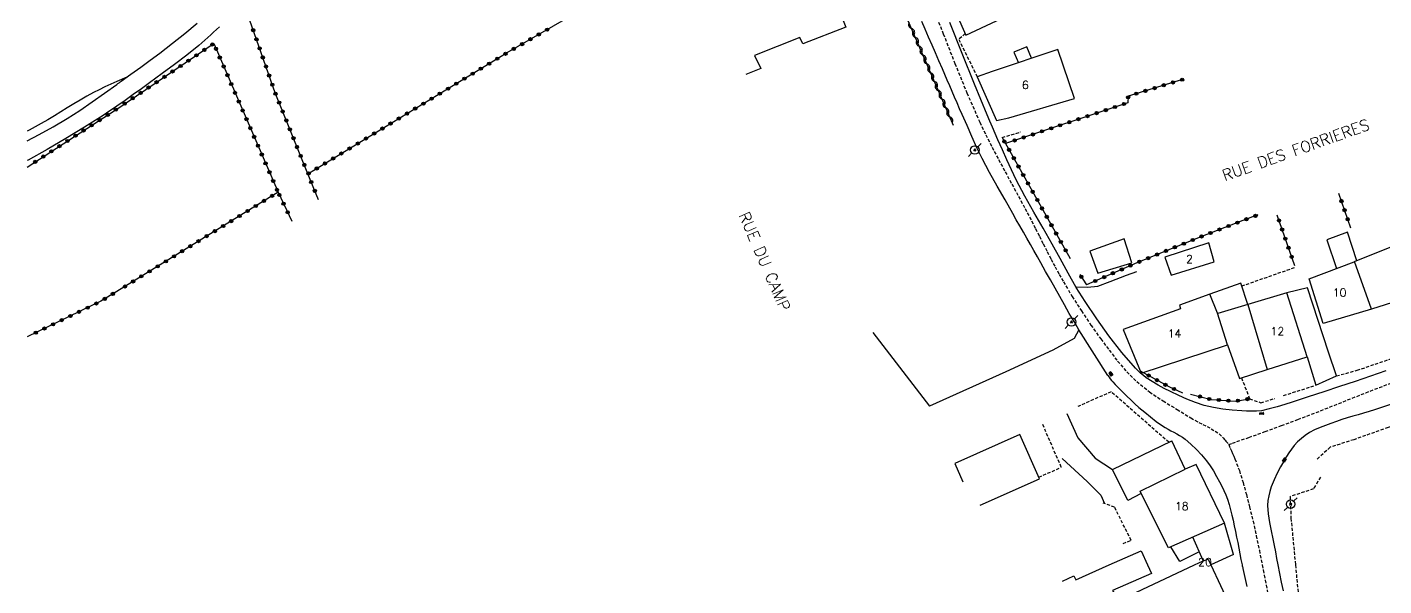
# Model space of a CAD drawing. Header units: millimetres. Extents: x 173000 to 174000, y 134000 to 135000.
# Drawn here: x 173000 to 173211.9, y 134167.7 to 134255 of the extents above; entities that cross this region are included whole.
import ezdxf
from ezdxf.enums import TextEntityAlignment as Align

# ---------------------------------------------------------------- set-up
doc = ezdxf.new("R2010")
doc.units = ezdxf.units.MM
doc.linetypes.add('DASHED', pattern=[0.75, 0.5, -0.25])
doc.layers.get('0').update_dxf_attribs({"linetype": 'CONTINUOUS'})
for name, color, linetype in [('W0001', 6, 'DASHED'), ('W0008', 7, 'CONTINUOUS'), ('W0014', 7, 'CONTINUOUS'), ('W0017', 7, 'CONTINUOUS'), ('W0071', 7, 'CONTINUOUS'), ('W0101', 7, 'CONTINUOUS'), ('W0104', 1, 'CONTINUOUS'), ('W0112', 1, 'DASHED'), ('W0211', 2, 'CONTINUOUS'), ('W0310', 3, 'CONTINUOUS'), ('W0323', 7, 'CONTINUOUS'), ('W0401', 7, 'CONTINUOUS'), ('W0473', 7, 'CONTINUOUS'), ('W0989', 7, 'CONTINUOUS'), ('W0991', 7, 'CONTINUOUS'), ('W1102', 7, 'CONTINUOUS')]:
    doc.layers.add(name, color=color, linetype=linetype)
doc.styles.get("Standard").update_dxf_attribs({"font": 'romans.shx', "width": 0.85})

# ---------------------------------------------------------------- blocks, each defined once
blk = doc.blocks.new('T473')
for p, q in [((-0.166667, 0.166667), (0.166667, -0.166667)), ((-0.166667, -0.166667), (0.166667, 0.166667)), ((0.500001, 0.500001), (1.000002, 1.000002)), ((-1.000002, -1.000002), (-0.500001, -0.500001))]:
    blk.add_line(p, q)
blk.add_ellipse((0, 0), major_axis=(0.471405, 0.471405), ratio=1, start_param=5.4977871438, end_param=11.780972451)
blk = doc.blocks.new('T401')
for p, q in [((-0.3, 0.3), (0, 0.3)), ((-0.3, -0.25), (-0.3, 0.3)), ((-0.3, 0.15), (0, 0.15)), ((-0.3, 0), (0, 0)), ((0, 0.3), (0, -0.25)), ((-0.3, -0.15), (0, -0.15)), ((-0.3, -0.25), (-0.3, -0.3)), ((-0.3, -0.3), (0, -0.3)), ((0, -0.3), (0, -0.25))]:
    blk.add_line(p, q)
blk = doc.blocks.new('t323o')
at = {"color": 0, "linetype": 'Continuous'}
for radius in [0.25, 0.15]:
    blk.add_circle((0, 0), radius, dxfattribs=at)
blk = doc.blocks.new('t310o')
at = {"color": 0, "linetype": 'Continuous'}
for centre, start, end in [((-0.5, 0.38), 216.8699, 323.1304), ((0.5, -0.37), 36.8699, 143.1303)]:
    blk.add_arc(centre, 0.625, start, end, dxfattribs=at)

msp = doc.modelspace()

# ---------------------------------------------------------------- linework, layer by layer
at = {"layer": 'W0001'}
for points in [[(173141.25, 134258.56), (173143.1, 134253.94), (173144.91, 134249.31), (173146.79, 134244.7), (173148.8, 134240.15), (173149.74, 134238.19), (173150.72, 134236.24), (173151.73, 134234.31), (173152.76, 134232.39), (173153.8, 134230.48), (173154.84, 134228.56), (173155.87, 134226.65), (173156.89, 134224.72), (173157.5, 134223.53), (173158.11, 134222.34), (173158.71, 134221.14), (173159.32, 134219.94), (173159.93, 134218.75), (173160.55, 134217.56), (173161.2, 134216.38), (173161.86, 134215.22), (173163.23, 134212.93), (173164.66, 134210.67), (173166.14, 134208.46), (173167.7, 134206.29), (173169, 134204.55), (173170.33, 134202.82), (173171.75, 134201.16), (173173.31, 134199.62), (173175.31, 134198.02), (173177.43, 134196.61), (173179.61, 134195.29), (173181.77, 134193.95), (173182.39, 134193.59), (173183.02, 134193.26), (173183.66, 134192.94), (173184.3, 134192.62), (173184.95, 134192.28), (173185.57, 134191.9), (173186.16, 134191.47), (173186.7, 134190.97), (173186.85, 134190.82), (173186.99, 134190.66), (173187.12, 134190.49), (173187.24, 134190.33), (173187.7, 134189.81)], [(173187.7, 134189.81), (173188.26, 134190.01), (173190.83, 134190.92), (173193.39, 134191.84), (173195.94, 134192.78), (173198.49, 134193.72), (173200.62, 134194.53), (173202.74, 134195.36), (173204.86, 134196.2), (173206.97, 134197.05), (173209.09, 134197.89), (173211.21, 134198.71), (173213.34, 134199.52)], [(173187.7, 134189.81), (173187.89, 134189.24), (173188.09, 134188.82), (173188.27, 134188.4), (173188.46, 134187.98), (173188.64, 134187.55), (173189.34, 134185.73), (173189.92, 134183.86), (173190.43, 134181.98), (173190.92, 134180.09), (173191.47, 134177.83), (173191.98, 134175.56), (173192.46, 134173.28), (173192.91, 134171)], [(173192.91, 134171), (173193.06, 134170.21), (173193.21, 134169.42), (173193.36, 134168.64), (173193.52, 134167.85), (173194.24, 134163.98)]]:
    msp.add_lwpolyline(points, dxfattribs=at)
at = {"layer": 'W0008'}
for points in [[(173164.29, 134207.69), (173163.52, 134208.99), (173162.77, 134210.29), (173162.02, 134211.6), (173161.28, 134212.91), (173160.55, 134214.22), (173159.82, 134215.53), (173159.08, 134216.85), (173158.34, 134218.16), (173157.79, 134219.12), (173157.24, 134220.08), (173156.7, 134221.04), (173156.15, 134222.01), (173155.6, 134222.97), (173155.05, 134223.93), (173154.5, 134224.9), (173153.96, 134225.86), (173152.74, 134228), (173151.52, 134230.13), (173150.32, 134232.28), (173149.18, 134234.45), (173148.35, 134236.16), (173147.56, 134237.89), (173146.8, 134239.63), (173146.04, 134241.36), (173145.64, 134242.25), (173145.26, 134243.14), (173144.87, 134244.03), (173144.49, 134244.92), (173144.1, 134245.81), (173143.72, 134246.7), (173143.34, 134247.6), (173142.95, 134248.49), (173142.42, 134249.72), (173141.88, 134250.95), (173141.34, 134252.19), (173140.79, 134253.42), (173140.25, 134254.65), (173139.72, 134255.89)], [(173192.81, 134195.07), (173192.03, 134195.02), (173191.26, 134195), (173190.48, 134195.03), (173189.71, 134195.07), (173188.24, 134195.19), (173186.77, 134195.35), (173185.3, 134195.59), (173183.86, 134195.92), (173182.49, 134196.35), (173181.16, 134196.87), (173179.86, 134197.46), (173178.58, 134198.07), (173177.6, 134198.56), (173176.64, 134199.07), (173175.71, 134199.63), (173174.8, 134200.24), (173174.35, 134200.57), (173173.92, 134200.93), (173173.51, 134201.31), (173173.12, 134201.71), (173170.97, 134204.18), (173168.96, 134206.77), (173167.07, 134209.43), (173165.24, 134212.14), (173163.87, 134214.33), (173162.59, 134216.57), (173161.35, 134218.83), (173160.1, 134221.08), (173158.67, 134223.58), (173157.23, 134226.08), (173155.82, 134228.6), (173154.48, 134231.15), (173153.73, 134232.69), (173153.02, 134234.25), (173152.33, 134235.82), (173151.64, 134237.39), (173151.21, 134238.36), (173150.78, 134239.34), (173150.36, 134240.31), (173149.95, 134241.3), (173147.97, 134246.08), (173146.03, 134250.88), (173144.12, 134255.69)]]:
    msp.add_lwpolyline(points, dxfattribs=at)
at = {"layer": 'W0014'}
for points in [[(173168.82, 134200.56), (173164.29, 134207.69)], [(173168.82, 134200.56), (173168.99, 134200.31), (173169.17, 134200.07), (173169.36, 134199.82), (173169.56, 134199.59), (173169.94, 134199.17), (173170.34, 134198.77), (173170.75, 134198.37), (173171.16, 134197.98), (173171.77, 134197.37), (173172.39, 134196.77), (173173.02, 134196.17), (173173.66, 134195.6), (173174.55, 134194.85), (173175.45, 134194.11), (173176.37, 134193.41), (173177.32, 134192.73), (173177.75, 134192.45), (173178.2, 134192.19), (173178.65, 134191.95), (173179.11, 134191.71), (173179.56, 134191.46), (173180.01, 134191.2), (173180.45, 134190.93), (173180.87, 134190.62), (173181.78, 134189.86), (173182.64, 134189.05), (173183.45, 134188.18), (173184.2, 134187.27), (173184.77, 134186.49), (173185.29, 134185.67), (173185.78, 134184.83), (173186.24, 134183.98), (173186.59, 134183.32), (173186.92, 134182.64), (173187.23, 134181.95), (173187.5, 134181.25), (173187.76, 134180.44), (173187.97, 134179.62), (173188.16, 134178.79), (173188.35, 134177.97), (173188.54, 134177.1), (173188.73, 134176.23), (173188.9, 134175.36), (173189.08, 134174.49), (173189.25, 134173.62), (173189.42, 134172.74), (173189.59, 134171.87), (173189.77, 134171)], [(173212.22, 134201.3), (173209.83, 134200.48), (173207.45, 134199.67), (173204.99, 134198.84), (173202.54, 134198.03), (173200.08, 134197.23), (173197.61, 134196.43), (173196.42, 134196.06), (173195.22, 134195.71), (173194.01, 134195.38), (173192.81, 134195.07)], [(173213.4, 134196.23), (173210.45, 134195.24), (173209.6, 134194.97), (173208.75, 134194.71), (173207.9, 134194.46), (173207.04, 134194.21), (173206.19, 134193.95), (173205.34, 134193.69), (173204.49, 134193.41), (173203.65, 134193.11), (173202.8, 134192.8), (173201.94, 134192.48), (173201.09, 134192.12), (173200.28, 134191.68), (173199.63, 134191.23), (173199.02, 134190.74), (173198.44, 134190.2), (173197.9, 134189.63), (173197.46, 134189.09), (173197.07, 134188.52), (173196.71, 134187.94), (173196.37, 134187.35), (173195.79, 134186.34), (173195.25, 134185.33), (173194.75, 134184.28), (173194.33, 134183.2), (173194.11, 134182.49), (173193.93, 134181.77), (173193.81, 134181.04), (173193.76, 134180.3), (173193.83, 134178.96), (173194.05, 134177.64), (173194.33, 134176.34), (173194.59, 134175.05), (173194.77, 134174.03), (173194.96, 134173.02), (173195.15, 134172.01), (173195.35, 134171)], [(173189.77, 134171), (173189.8, 134170.86), (173189.83, 134170.72), (173189.86, 134170.58), (173189.89, 134170.45), (173190.19, 134169.03), (173190.5, 134167.62)], [(173195.35, 134171), (173195.62, 134169.65), (173195.89, 134168.3), (173196.16, 134166.95)]]:
    msp.add_lwpolyline(points, dxfattribs=at)
at = {"layer": 'W0017'}
for points in [[(173163.91, 134214.43), (173165.6, 134214.4), (173167.24, 134214.52), (173169.17, 134215.25), (173171.73, 134216.25), (173173.32, 134216.8)], [(173132.11, 134207.28), (173140.92, 134195.79)], [(173164.27, 134207.73), (173163.54, 134206.35), (173160.21, 134204.54), (173152.86, 134201.16), (173140.92, 134195.79)], [(173162.4, 134194.65), (173164.11, 134190.87), (173166.84, 134187.67), (173169.54, 134185.9)], [(173161.67, 134187.64), (173165.56, 134184.01), (173167.72, 134181.91), (173168.3, 134180.57)]]:
    msp.add_lwpolyline(points, dxfattribs=at)
at = {"layer": 'W0071'}
for points in [[(173014, 134246.04), (173014.18, 134246.17), (173014.35, 134246.29), (173014.53, 134246.42), (173014.7, 134246.54), (173016.22, 134247.62), (173017.74, 134248.71), (173019.24, 134249.81), (173020.71, 134250.94), (173022.68, 134252.46), (173024.65, 134253.98), (173026.56, 134255.58)], [(173030.05, 134255.02), (173029.58, 134254.61), (173029.12, 134254.2), (173028.67, 134253.78), (173028.21, 134253.36), (173027.76, 134252.94), (173027.29, 134252.53), (173026.82, 134252.13), (173024.93, 134250.63), (173023.01, 134249.16), (173021.08, 134247.72), (173019.13, 134246.3), (173017.85, 134245.37), (173016.58, 134244.44), (173015.29, 134243.52), (173014, 134242.62)], [(173000, 134237.23), (173001.87, 134238.21), (173004.09, 134239.44), (173006.27, 134240.73), (173008.25, 134241.99), (173010.18, 134243.32), (173012.09, 134244.68), (173014, 134246.04)], [(173014, 134242.62), (173013.47, 134242.26), (173012.94, 134241.9), (173012.4, 134241.54), (173011.87, 134241.19), (173008.98, 134239.37), (173006.06, 134237.61), (173003.11, 134235.9), (173000.14, 134234.23), (173000, 134234.15)]]:
    msp.add_lwpolyline(points, dxfattribs=at)
at = {"layer": 'W0101'}
for points in [[(173106.6, 134261.5), (173118.08, 134266.01), (173120, 134261.93), (173124.41, 134263.72), (173127.88, 134254.96)], [(173127.88, 134254.96), (173121.16, 134252.38), (173120.69, 134253.35), (173120.68, 134253.35), (173113.61, 134250.58), (173114.59, 134248.54), (173112.28, 134247.61)], [(173151.43, 134240.39), (173153.31, 134240.8), (173163.57, 134243.86), (173160.99, 134251.51), (173150.75, 134248.07), (173148.39, 134247.23)], [(173148.39, 134247.23), (173151.43, 134240.39)], [(173207.34, 134218.36), (173219.12, 134223.11), (173223.34, 134224.55)], [(173202.44, 134208.7), (173200.25, 134215.7), (173207.29, 134218.34), (173207.34, 134218.36)], [(173226.07, 134216.22), (173221.62, 134214.62), (173209.98, 134210.94)], [(173184.74, 134213.27), (173179.98, 134211.57), (173180.17, 134210.97), (173171.21, 134207.78)], [(173187.51, 134205.36), (173185.95, 134210.31), (173184.74, 134213.27)], [(173196.74, 134213.49), (173190.65, 134211.69), (173190.65, 134211.69)], [(173199.94, 134203.48), (173196.74, 134213.49)], [(173190.65, 134211.69), (173193.66, 134201.5)], [(173209.98, 134210.94), (173202.44, 134208.7)], [(173171.21, 134207.78), (173174, 134200.97)], [(173174, 134200.97), (173187.5, 134205.36)], [(173193.66, 134201.5), (173199.94, 134203.48)], [(173155.06, 134191.38), (173144.89, 134186.82), (173146.17, 134183.97)], [(173148.85, 134180.31), (173158.14, 134184.44), (173155.06, 134191.38)], [(173173.99, 134182.14), (173173.85, 134182.51), (173180.85, 134185.98)], [(173187, 134177.51), (173182.59, 134186.71), (173180.85, 134185.98)], [(173187, 134177.51), (173178.28, 134173.65), (173173.99, 134182.14)], [(173187.88, 134164.57), (173173.83, 134158.24), (173170.5, 134165.46), (173182.31, 134171)], [(173182.31, 134171), (173183.71, 134171.66), (173183.71, 134171.67)], [(173183.71, 134171.66), (173184.48, 134171.88), (173184.86, 134171.04)], [(173184.86, 134171.04), (173184.88, 134171)], [(173184.88, 134171), (173187.88, 134164.57)]]:
    msp.add_lwpolyline(points, dxfattribs=at)
msp.add_lwpolyline([(173184.55, 134221.3), (173177.72, 134219.05), (173178.7, 134216.24), (173185.42, 134218.32)], close=True, dxfattribs=at)
at = {"layer": 'W0104'}
for points in [[(173145.21, 134256.91), (173146.64, 134253.73), (173151.43, 134255.96), (173153.68, 134257.06), (173158.95, 134259.24), (173158.95, 134259.39), (173168.28, 134262.12), (173167.62, 134264.05), (173158.09, 134261.3), (173152.4, 134259.49), (173149.57, 134258.62)], [(173171.34, 134221.94), (173165.97, 134219.98), (173167.26, 134216.58), (173172.57, 134218.19)]]:
    msp.add_lwpolyline(points, close=True, dxfattribs=at)
for points in [[(173156.86, 134250.12), (173156.13, 134251.9), (173154.13, 134251.09), (173154.82, 134249.43)], [(173207.7, 134218.51), (173206.22, 134222.97), (173202.98, 134221.78), (173204.53, 134217.31)], [(173190.65, 134211.69), (173189.55, 134214.99), (173184.74, 134213.27)], [(173204.52, 134200.52), (173203.24, 134204.24), (173203.24, 134204.23), (173199.99, 134214.28), (173196.74, 134213.49)], [(173190.65, 134211.69), (173185.96, 134210.27)], [(173187.5, 134205.36), (173187.51, 134205.36), (173189.35, 134200.14), (173193.66, 134201.5)], [(173199.94, 134203.48), (173199.95, 134203.48), (173201.27, 134199.07)], [(173201.28, 134199.07), (173204.52, 134200.52)], [(173173.99, 134182.14), (173171.93, 134181.07), (173169.54, 134185.9), (173178.79, 134190.39)], [(173180.85, 134185.98), (173178.79, 134190.39)], [(173188.42, 134172.65), (173187, 134177.51)], [(173183.71, 134171.67), (173182.05, 134175.32)], [(173169, 134171), (173174.01, 134173.22), (173175.01, 134171)], [(173183.08, 134173.06), (173180.03, 134171.52), (173178.66, 134173.82)], [(173161.71, 134168.47), (173163.49, 134169.31), (173163.8, 134168.69), (173169, 134171)], [(173175.01, 134171), (173175.62, 134169.64), (173169.55, 134167), (173170.5, 134165.46)], [(173188.42, 134172.65), (173184.86, 134171.04)]]:
    msp.add_lwpolyline(points, dxfattribs=at)
at = {"layer": 'W0112'}
for points in [[(173146.53, 134253.98), (173145.51, 134253.08), (173148.39, 134247.23)], [(173152.28, 134237.77), (173155.18, 134238.61)], [(173189.7, 134214.56), (173197.97, 134217.45)], [(173204.52, 134200.52), (173207.73, 134201.4), (173219.16, 134205.27)], [(173189.67, 134200.23), (173190.94, 134196.95)], [(173196.23, 134197.45), (173201.28, 134199.07)], [(173178.31, 134190.15), (173169.31, 134198.04), (173164.09, 134195.73)], [(173190.94, 134196.95), (173192.7, 134196.34), (173194.9, 134197.01)], [(173222.2, 134195.46), (173212.56, 134192.46), (173207.21, 134190.56), (173203.53, 134189.39), (173201.46, 134187.48)], [(173158.02, 134184.7), (173161.53, 134186.26), (173158.58, 134193.03)], [(173201.99, 134184.71), (173200.92, 134182.86), (173197.27, 134181.69), (173197.4, 134178.3), (173198.1, 134171)], [(173171.18, 134174.36), (173172.45, 134174.83), (173169.85, 134180), (173168.07, 134180.66)], [(173198.1, 134171), (173199.24, 134158.96)]]:
    msp.add_lwpolyline(points, dxfattribs=at)
at = {"layer": 'W0211'}
for points in [[(173015.58, 134247.17), (173014, 134246.51)], [(173014, 134246.51), (173013.07, 134246.1), (173012.15, 134245.67), (173011.24, 134245.22), (173010.34, 134244.76), (173009.3, 134244.19), (173008.28, 134243.6), (173007.27, 134242.99), (173006.26, 134242.37), (173005.26, 134241.75), (173004.25, 134241.13), (173003.24, 134240.53), (173002.21, 134239.95), (173000.32, 134238.92), (173000, 134238.75)]]:
    msp.add_lwpolyline(points, dxfattribs=at)
at = {"layer": 'W0310'}
msp.add_lwpolyline([(173144.7, 134239.61), (173135.22, 134261.56)], dxfattribs=at)
at = {"layer": 'W0323'}
for points in [[(173043.85, 134232.08), (173038.74, 134244.71), (173034.79, 134256.01)], [(173045.51, 134228.02), (173043.85, 134232.08), (173075, 134251), (173086.02, 134257.39), (173086.48, 134256.37)], [(173014, 134242.2), (173029.23, 134252.47)], [(173029.19, 134252.32), (173039.2, 134229.2), (173014, 134213.7)], [(173180.48, 134246.81), (173171.96, 134244.2), (173171.94, 134243.19), (173152.82, 134236.81)], [(173000, 134233.14), (173013.89, 134242.13), (173014, 134242.2)], [(173152.28, 134237.77), (173162.93, 134218.83)], [(173039.2, 134229.2), (173041.34, 134224.71)], [(173206.74, 134223.57), (173204.86, 134229.03)], [(173192.24, 134225.65), (173189.86, 134224.78), (173183.3, 134222.25), (173173.33, 134218.18), (173165.47, 134214.74)], [(173197.99, 134217.71), (173195.25, 134225.6)], [(173164.41, 134216.36), (173165.47, 134214.74)], [(173014, 134213.7), (173011.53, 134212.18), (173000, 134206.62)], [(173173.86, 134201.31), (173178.3, 134198.84), (173180.45, 134197.9)], [(173181.73, 134197.66), (173184.96, 134196.83), (173188.73, 134196.59), (173190.94, 134196.95)]]:
    msp.add_lwpolyline(points, dxfattribs=at)
at = {"layer": 'W1102'}
msp.add_lwpolyline([(173209.98, 134210.94), (173207.34, 134218.36)], dxfattribs=at)

# ---------------------------------------------------------------- block references
at = {"layer": 'W0310', "rotation": 113.3556148626843}
for p in [(173138.16, 134254.76), (173138.75, 134253.38), (173139.35, 134252), (173139.94, 134250.63), (173140.54, 134249.25), (173141.13, 134247.87), (173141.72, 134246.5), (173142.32, 134245.12), (173142.91, 134243.74), (173143.51, 134242.37), (173144.1, 134240.99)]:
    msp.add_blockref('t310o', p, dxfattribs=at)
at = {"layer": 'W0323'}
for p, rotation in [((173035.31, 134254.5), 109.2886908438769), ((173079.91, 134253.85), 30.09583364379971), ((173081.21, 134254.6), 30.09583364379971), ((173027.68, 134251.43), 34.00285089300644), ((173028.92, 134252.27), 34.00285089300644), ((173029.49, 134251.61), 293.416934762074), ((173035.81, 134253.08), 109.2886908438769), ((173036.31, 134251.67), 109.2886908438769), ((173076.01, 134251.59), 30.09583364379971), ((173077.31, 134252.34), 30.09583364379971), ((173078.61, 134253.1), 30.09583364379971), ((173023.95, 134248.91), 34.00285089300644), ((173025.19, 134249.75), 34.00285089300644), ((173026.44, 134250.59), 34.00285089300644), ((173030.09, 134250.23), 293.416934762074), ((173036.8, 134250.25), 109.2886908438769), ((173072.16, 134249.28), 31.28729659502835), ((173073.44, 134250.06), 31.28729659502835), ((173074.72, 134250.83), 31.28729659502835), ((173021.46, 134247.23), 34.00285089300644), ((173022.7, 134248.07), 34.00285089300644), ((173030.69, 134248.85), 293.416934762074), ((173031.28, 134247.48), 293.416934762074), ((173037.3, 134248.84), 109.2886908438769), ((173037.79, 134247.42), 109.2886908438769), ((173068.31, 134246.94), 31.28729659502835), ((173069.59, 134247.72), 31.28729659502835), ((173070.87, 134248.5), 31.28729659502835), ((173017.73, 134244.72), 34.00285089300644), ((173018.97, 134245.56), 34.00285089300644), ((173020.22, 134246.39), 34.00285089300644), ((173031.88, 134246.1), 293.416934762074), ((173032.47, 134244.73), 293.416934762074), ((173038.29, 134246), 109.2886908438769), ((173065.75, 134245.38), 31.28729659502835), ((173067.03, 134246.16), 31.28729659502835), ((173174.67, 134245.03), 197.0193271245953), ((173176.11, 134245.47), 197.0193271245953), ((173177.54, 134245.91), 197.0193271245953), ((173178.97, 134246.35), 197.0193271245953), ((173180.41, 134246.78), 197.0193271245953), ((173015.24, 134243.04), 34.00285089300644), ((173016.49, 134243.88), 34.00285089300644), ((173033.07, 134243.35), 293.416934762074), ((173038.79, 134244.59), 112.0238874499809), ((173039.35, 134243.2), 112.0238874499809), ((173061.9, 134243.04), 31.28729659502835), ((173063.18, 134243.82), 31.28729659502835), ((173064.47, 134244.6), 31.28729659502835), ((173171.32, 134242.98), 198.4466324847789), ((173171.96, 134244.03), 268.6387722975298), ((173173.24, 134244.59), 197.0193271245953), ((173011.33, 134240.47), 32.91158802456262), ((173012.59, 134241.29), 32.91158802456262), ((173013.85, 134242.1), 32.91158802456262), ((173033.67, 134241.97), 293.416934762074), ((173034.26, 134240.6), 293.416934762074), ((173039.91, 134241.81), 112.0238874499809), ((173058.06, 134240.71), 31.28729659502835), ((173059.34, 134241.49), 31.28729659502835), ((173060.62, 134242.27), 31.28729659502835), ((173164.2, 134240.61), 198.4466324847789), ((173165.62, 134241.08), 198.4466324847789), ((173167.05, 134241.56), 198.4466324847789), ((173168.47, 134242.03), 198.4466324847789), ((173169.89, 134242.51), 198.4466324847789), ((173008.81, 134238.84), 32.91158802456262), ((173010.07, 134239.66), 32.91158802456262), ((173034.86, 134239.22), 293.416934762074), ((173040.48, 134240.42), 112.0238874499809), ((173041.04, 134239.03), 112.0238874499809), ((173054.21, 134238.37), 31.28729659502835), ((173055.49, 134239.15), 31.28729659502835), ((173056.77, 134239.93), 31.28729659502835), ((173158.51, 134238.71), 198.4466324847789), ((173159.93, 134239.18), 198.4466324847789), ((173161.35, 134239.66), 198.4466324847789), ((173162.78, 134240.13), 198.4466324847789), ((173005.04, 134236.4), 32.91158802456262), ((173006.3, 134237.21), 32.91158802456262), ((173007.56, 134238.03), 32.91158802456262), ((173035.45, 134237.84), 293.416934762074), ((173036.05, 134236.47), 293.416934762074), ((173041.6, 134237.64), 112.0238874499809), ((173042.16, 134236.25), 112.0238874499809), ((173051.65, 134236.81), 31.28729659502835), ((173052.93, 134237.59), 31.28729659502835), ((173152.64, 134237.13), 299.3606259796219), ((173154.24, 134237.29), 198.4466324847789), ((173155.66, 134237.76), 198.4466324847789), ((173157.09, 134238.23), 198.4466324847789), ((173002.52, 134234.77), 32.91158802456262), ((173003.78, 134235.58), 32.91158802456262), ((173036.65, 134235.09), 293.416934762074), ((173042.73, 134234.86), 112.0238874499809), ((173047.8, 134234.48), 31.28729659502835), ((173049.08, 134235.25), 31.28729659502835), ((173050.36, 134236.03), 31.28729659502835), ((173153.37, 134235.82), 299.3606259796219), ((173154.11, 134234.51), 299.3606259796219), ((173001.26, 134233.95), 32.91158802456262), ((173037.24, 134233.71), 293.416934762074), ((173037.84, 134232.34), 293.416934762074), ((173043.29, 134233.47), 112.0238874499809), ((173043.96, 134232.14), 31.28729659502835), ((173045.24, 134232.92), 31.28729659502835), ((173046.52, 134233.7), 31.28729659502835), ((173154.84, 134233.21), 299.3606259796219), ((173038.44, 134230.96), 293.416934762074), ((173044.37, 134230.8), 112.2802808358186), ((173155.58, 134231.9), 299.3606259796219), ((173156.32, 134230.59), 299.3606259796219), ((173036.99, 134227.85), 211.6095821449483), ((173038.27, 134228.64), 211.6095821449483), ((173039.03, 134229.58), 293.416934762074), ((173039.4, 134228.77), 295.532016319637), ((173044.94, 134229.41), 112.2802808358186), ((173157.05, 134229.28), 299.3606259796219), ((173157.79, 134227.98), 299.3606259796219), ((173205.28, 134227.82), 109.0213963246419), ((173034.44, 134226.28), 211.6095821449483), ((173035.72, 134227.06), 211.6095821449483), ((173040.05, 134227.41), 295.532016319637), ((173040.7, 134226.06), 295.532016319637), ((173158.52, 134226.67), 299.3606259796219), ((173205.77, 134226.4), 109.0213963246419), ((173030.61, 134223.92), 211.6095821449483), ((173031.88, 134224.7), 211.6095821449483), ((173033.16, 134225.49), 211.6095821449483), ((173159.26, 134225.36), 299.3606259796219), ((173159.99, 134224.05), 299.3606259796219), ((173187.64, 134223.92), 201.079632524577), ((173189.04, 134224.46), 201.079632524577), ((173190.44, 134224.99), 200.0753893043122), ((173191.85, 134225.51), 200.0753893043122), ((173195.53, 134224.79), 109.1672229913704), ((173206.26, 134224.99), 109.0213963246419), ((173026.77, 134221.56), 211.6095821449483), ((173028.05, 134222.35), 211.6095821449483), ((173029.33, 134223.13), 211.6095821449483), ((173160.73, 134222.75), 299.3606259796219), ((173161.46, 134221.44), 299.3606259796219), ((173182.05, 134221.74), 202.1917151367531), ((173183.44, 134222.3), 201.079632524577), ((173184.84, 134222.84), 201.079632524577), ((173186.24, 134223.38), 201.079632524577), ((173196.02, 134223.38), 109.1672229913704), ((173196.51, 134221.96), 109.1672229913704), ((173024.22, 134219.99), 211.6095821449483), ((173025.5, 134220.77), 211.6095821449483), ((173162.2, 134220.13), 299.3606259796219), ((173176.5, 134219.47), 202.1917151367531), ((173177.88, 134220.04), 202.1917151367531), ((173179.27, 134220.61), 202.1917151367531), ((173180.66, 134221.17), 202.1917151367531), ((173197.01, 134220.54), 109.1672229913704), ((173020.39, 134217.63), 211.6095821449483), ((173021.66, 134218.41), 211.6095821449483), ((173022.94, 134219.2), 211.6095821449483), ((173170.97, 134217.15), 203.6255545711033), ((173172.34, 134217.75), 203.6255545711033), ((173173.72, 134218.34), 202.1917151367531), ((173175.11, 134218.91), 202.1917151367531), ((173197.5, 134219.12), 109.1672229913704), ((173016.55, 134215.27), 211.6095821449483), ((173017.83, 134216.06), 211.6095821449483), ((173019.11, 134216.84), 211.6095821449483), ((173164.65, 134216), 303.1469958318429), ((173166.84, 134215.35), 203.6255545711033), ((173168.22, 134215.95), 203.6255545711033), ((173169.59, 134216.55), 203.6255545711033), ((173013.4, 134213.33), 211.6095821450601), ((173015.28, 134214.48), 211.6095821449483), ((173009.46, 134211.18), 205.7370969322765), ((173010.81, 134211.83), 205.7370969322765), ((173012.13, 134212.54), 211.6095821450601), ((173005.4, 134209.22), 205.7370969322765), ((173006.76, 134209.88), 205.7370969322765), ((173008.11, 134210.53), 205.7370969322765), ((173001.35, 134207.27), 205.7370969322765), ((173002.7, 134207.92), 205.7370969322765), ((173004.05, 134208.57), 205.7370969322765), ((173175.17, 134200.58), 330.8545770840885), ((173176.48, 134199.85), 330.8545770840885), ((173177.79, 134199.12), 330.8545770840885), ((173179.14, 134198.47), 336.5180562496034), ((173183.19, 134197.29), 345.5055666816376), ((173184.64, 134196.91), 345.5055666816376), ((173186.13, 134196.76), 356.3877126650727), ((173187.62, 134196.66), 356.3877126650727), ((173189.12, 134196.65), 9.306203304243615), ((173190.6, 134196.9), 9.306203304243615)]:
    msp.add_blockref('t323o', p, dxfattribs=dict(at, rotation=rotation))
at = {"layer": 'W0401'}
for p, rotation in [((173169.17, 134200.75), 215.0310790175553), ((173192.83, 134194.8), 95.51373782613918), ((173196.24, 134187.48), 149.9416438501382)]:
    msp.add_blockref('T401', p, dxfattribs=dict(at, rotation=rotation))
at = {"layer": 'W0473'}
for p in [(173148.01, 134235.8), (173163.11, 134208.94), (173197.35, 134180.49)]:
    msp.add_blockref('T473', p, dxfattribs=at)

# ---------------------------------------------------------------- texts
at = {"layer": 'W0989'}
for s, rotation, p in [('RUE DES FORRIERES', 19.5957, (173187.04, 134230.92)), ('RUE DU CAMP', 293.4124, (173111.1, 134225.66))]:
    msp.add_text(s, height=1.75, rotation=rotation, dxfattribs=at).set_placement(p)
at = {"layer": 'W0991'}
for s, p in [('6', (173155.91, 134245.95)), ('2', (173181.56, 134218.77)), ('10', (173205, 134213.53)), ('14', (173179.21, 134207.12)), ('12', (173195.27, 134207.49)), ('18', (173180.35, 134180.18)), ('20', (173183.97, 134171.44))]:
    msp.add_text(s, height=1.25, dxfattribs=at).set_placement(p, align=Align.MIDDLE_CENTER)

doc.saveas('drawing.dxf')
